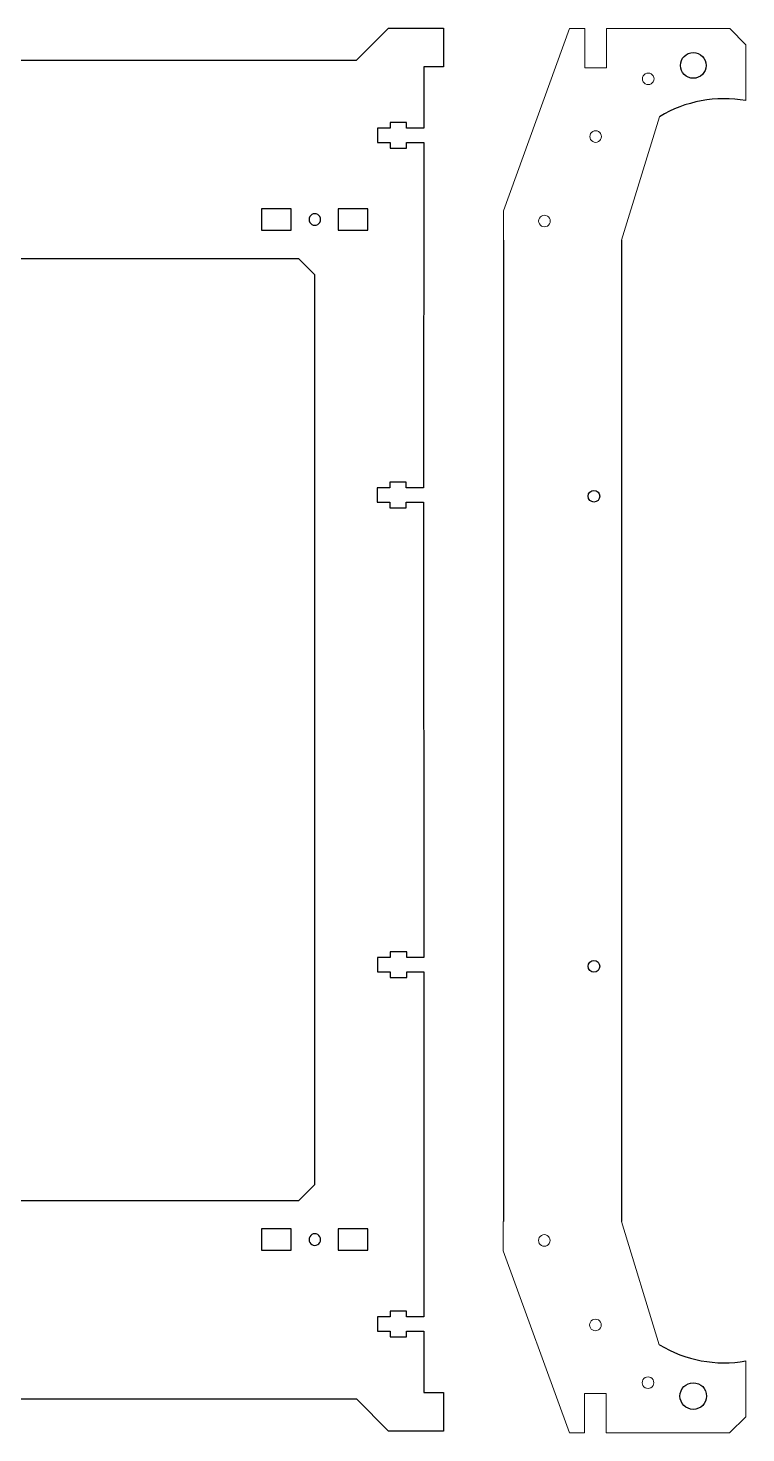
# Model space of a CAD drawing. Header units: millimetres. Extents: x 593 to 1057, y 82 to 518.
# Drawn here: x 833.7 to 1056.5, y 82.1 to 518.4 of the extents above; entities that cross this region are included whole.
import ezdxf

# ---------------------------------------------------------------- set-up
doc = ezdxf.new("R2010")
doc.units = ezdxf.units.MM
doc.header["$MEASUREMENT"] = 0
doc.layers.add('Layer 1', color=7, linetype='Continuous')

msp = doc.modelspace()

# ---------------------------------------------------------------- linework, layer by layer
for p, q in [((945.62, 518.44), (935.62, 508.44)), ((945.62, 518.44), (962.62, 518.44)), ((962.62, 518.44), (962.62, 506.44)), ((935.62, 508.33), (661.12, 508.33)), ((956.52, 506.44), (956.52, 487.34)), ((962.62, 506.44), (956.52, 506.44)), ((951.22, 489.14), (946.12, 489.14)), ((946.12, 489.14), (946.12, 487.34)), ((951.22, 487.34), (951.22, 489.14)), ((942.17, 487.34), (942.17, 482.94)), ((946.12, 487.34), (942.17, 487.34)), ((956.52, 487.34), (951.22, 487.34)), ((942.17, 482.94), (946.12, 482.94)), ((946.12, 482.94), (946.12, 481.14)), ((946.12, 481.14), (951.22, 481.14)), ((951.22, 481.14), (951.22, 482.94)), ((951.22, 482.94), (956.52, 482.94)), ((956.52, 482.94), (956.41, 375.61)), ((915.41, 462.29), (906.21, 462.29)), ((906.21, 462.29), (906.21, 455.69)), ((915.41, 455.69), (915.41, 462.29)), ((920.97, 459.46), (920.91, 458.99)), ((920.91, 458.99), (920.97, 458.53)), ((921.15, 459.89), (920.97, 459.46)), ((920.97, 458.53), (921.15, 458.09)), ((921.44, 460.27), (921.15, 459.89)), ((921.81, 460.55), (921.44, 460.27)), ((922.25, 460.73), (921.81, 460.55)), ((922.71, 460.79), (922.25, 460.73)), ((923.18, 460.73), (922.71, 460.79)), ((923.61, 460.55), (923.18, 460.73)), ((923.99, 460.27), (923.61, 460.55)), ((924.27, 459.89), (923.99, 460.27)), ((924.45, 459.46), (924.27, 459.89)), ((924.27, 458.09), (924.45, 458.53)), ((924.52, 458.99), (924.45, 459.46)), ((924.45, 458.53), (924.52, 458.99)), ((939.21, 462.29), (930.01, 462.29)), ((930.01, 462.29), (930.01, 455.69)), ((939.21, 455.69), (939.21, 462.29)), ((906.21, 455.69), (915.41, 455.69)), ((921.15, 458.09), (921.44, 457.72)), ((921.44, 457.72), (921.81, 457.43)), ((921.81, 457.43), (922.25, 457.25)), ((922.25, 457.25), (922.71, 457.19)), ((922.71, 457.19), (923.18, 457.25)), ((923.18, 457.25), (923.61, 457.43)), ((923.61, 457.43), (923.99, 457.72)), ((923.99, 457.72), (924.27, 458.09)), ((930.01, 455.69), (939.21, 455.69)), ((981.29, 452.61), (981.29, 147.81)), ((1017.96, 452.61), (1017.91, 147.8)), ((641.13, 446.88), (917.62, 446.88)), ((917.62, 446.88), (922.62, 441.92)), ((922.62, 441.92), (922.62, 159.17)), ((946.01, 375.61), (942.06, 375.61)), ((942.06, 375.61), (942.06, 371.21)), ((951.11, 377.41), (946.01, 377.41)), ((946.01, 377.41), (946.01, 375.61)), ((951.11, 375.61), (951.11, 377.41)), ((956.41, 375.61), (951.11, 375.61)), ((942.06, 371.21), (946.01, 371.21)), ((946.01, 371.21), (946.01, 369.41)), ((951.11, 369.41), (951.11, 371.21)), ((951.11, 371.21), (956.41, 371.21)), ((956.41, 371.21), (956.54, 229.76)), ((946.01, 369.41), (951.11, 369.41)), ((951.24, 231.56), (946.14, 231.56)), ((946.14, 231.56), (946.14, 229.76)), ((951.24, 229.76), (951.24, 231.56)), ((946.14, 229.76), (942.19, 229.76)), ((942.19, 229.76), (942.19, 225.36)), ((956.54, 229.76), (951.24, 229.76)), ((942.19, 225.36), (946.14, 225.36)), ((946.14, 225.36), (946.14, 223.56)), ((946.14, 223.56), (951.24, 223.56)), ((951.24, 223.56), (951.24, 225.36)), ((951.24, 225.36), (956.54, 225.36)), ((956.54, 225.36), (956.54, 118.17)), ((922.62, 159.17), (917.62, 154.17)), ((917.62, 154.17), (641.13, 154.17)), ((906.21, 145.47), (906.21, 138.87)), ((915.41, 145.47), (906.21, 145.47)), ((915.41, 138.87), (915.41, 145.47)), ((939.21, 145.47), (930.01, 145.47)), ((930.01, 145.47), (930.01, 138.87)), ((939.21, 138.87), (939.21, 145.47)), ((920.97, 142.64), (920.91, 142.17)), ((920.91, 142.17), (920.97, 141.7)), ((921.15, 143.07), (920.97, 142.64)), ((920.97, 141.7), (921.15, 141.27)), ((921.44, 143.44), (921.15, 143.07)), ((921.15, 141.27), (921.44, 140.9)), ((921.81, 143.73), (921.44, 143.44)), ((921.44, 140.9), (921.81, 140.61)), ((922.25, 143.91), (921.81, 143.73)), ((921.81, 140.61), (922.25, 140.43)), ((922.71, 143.97), (922.25, 143.91)), ((922.25, 140.43), (922.71, 140.37)), ((923.18, 143.91), (922.71, 143.97)), ((922.71, 140.37), (923.18, 140.43)), ((923.61, 143.73), (923.18, 143.91)), ((923.18, 140.43), (923.61, 140.61)), ((923.99, 143.44), (923.61, 143.73)), ((923.61, 140.61), (923.99, 140.9)), ((924.27, 143.07), (923.99, 143.44)), ((923.99, 140.9), (924.27, 141.27)), ((924.45, 142.64), (924.27, 143.07)), ((924.27, 141.27), (924.45, 141.7)), ((924.52, 142.17), (924.45, 142.64)), ((924.45, 141.7), (924.52, 142.17)), ((906.21, 138.87), (915.41, 138.87)), ((930.01, 138.87), (939.21, 138.87)), ((946.12, 118.17), (942.17, 118.17)), ((942.17, 118.17), (942.17, 113.77)), ((951.22, 119.97), (946.12, 119.97)), ((946.12, 119.97), (946.12, 118.17)), ((951.22, 118.17), (951.22, 119.97)), ((956.52, 118.17), (951.22, 118.17)), ((942.17, 113.77), (946.12, 113.77)), ((946.12, 113.77), (946.12, 111.97)), ((951.22, 111.97), (951.22, 113.77)), ((951.22, 113.77), (956.52, 113.77)), ((956.52, 113.77), (956.52, 94.67)), ((946.12, 111.97), (951.22, 111.97)), ((661.12, 92.67), (935.62, 92.67)), ((935.62, 92.67), (945.62, 82.67)), ((956.52, 94.67), (962.62, 94.67)), ((962.62, 94.67), (962.62, 82.67)), ((962.62, 82.67), (945.62, 82.67))]:
    msp.add_line(p, q)
for centre, radius in [((1040.21, 506.85), 3.99), ((1009.37, 373.04), 1.8), ((1009.37, 227.04), 1.8), ((1040.21, 93.57), 4.13)]:
    msp.add_circle(centre, radius)
for centre, start, end in [((1049.84, 457.52), 80.0955, 121.0642), ((1049.84, 142.89), 238.9358, 279.9045)]:
    msp.add_arc(centre, 39, start, end)
at = {"layer": 'Layer 1', "lineweight": 9}
for points in [[(981.29, 461.73), (981.29, 461.73), (1001.83, 518.28), (1001.83, 518.28)], [(1001.83, 518.28), (1001.83, 518.28), (1006.54, 518.28), (1006.54, 518.28)], [(1006.54, 518.28), (1006.54, 518.28), (1006.54, 506.06), (1006.54, 506.06)], [(1013.25, 506.06), (1013.25, 506.06), (1013.25, 518.28), (1013.25, 518.28)], [(1013.25, 518.28), (1013.25, 518.28), (1051.54, 518.28), (1051.54, 518.28)], [(1051.54, 518.28), (1051.54, 518.28), (1056.55, 513.27), (1056.55, 513.27)], [(1056.55, 495.94), (1056.55, 495.94), (1056.55, 513.27), (1056.55, 513.27)], [(1006.54, 506.06), (1006.54, 506.06), (1013.25, 506.06), (1013.25, 506.06)], [(1024.48, 503.15), (1024.48, 503.15), (1024.42, 502.69), (1024.42, 502.69)], [(1024.42, 502.69), (1024.42, 502.69), (1024.48, 502.22), (1024.48, 502.22)], [(1024.66, 503.59), (1024.66, 503.59), (1024.48, 503.15), (1024.48, 503.15)], [(1024.48, 502.22), (1024.48, 502.22), (1024.66, 501.79), (1024.66, 501.79)], [(1024.94, 503.96), (1024.94, 503.96), (1024.66, 503.59), (1024.66, 503.59)], [(1024.66, 501.79), (1024.66, 501.79), (1024.94, 501.41), (1024.94, 501.41)], [(1025.32, 504.25), (1025.32, 504.25), (1024.94, 503.96), (1024.94, 503.96)], [(1025.75, 504.43), (1025.75, 504.43), (1025.32, 504.25), (1025.32, 504.25)], [(1026.22, 504.49), (1026.22, 504.49), (1025.75, 504.43), (1025.75, 504.43)], [(1026.69, 504.43), (1026.69, 504.43), (1026.22, 504.49), (1026.22, 504.49)], [(1027.12, 504.25), (1027.12, 504.25), (1026.69, 504.43), (1026.69, 504.43)], [(1027.5, 503.96), (1027.5, 503.96), (1027.12, 504.25), (1027.12, 504.25)], [(1027.78, 503.59), (1027.78, 503.59), (1027.5, 503.96), (1027.5, 503.96)], [(1027.5, 501.41), (1027.5, 501.41), (1027.78, 501.79), (1027.78, 501.79)], [(1027.96, 503.15), (1027.96, 503.15), (1027.78, 503.59), (1027.78, 503.59)], [(1027.78, 501.79), (1027.78, 501.79), (1027.96, 502.22), (1027.96, 502.22)], [(1028.02, 502.69), (1028.02, 502.69), (1027.96, 503.15), (1027.96, 503.15)], [(1027.96, 502.22), (1027.96, 502.22), (1028.02, 502.69), (1028.02, 502.69)], [(1024.94, 501.41), (1024.94, 501.41), (1025.32, 501.13), (1025.32, 501.13)], [(1025.32, 501.13), (1025.32, 501.13), (1025.75, 500.95), (1025.75, 500.95)], [(1025.75, 500.95), (1025.75, 500.95), (1026.22, 500.88), (1026.22, 500.88)], [(1026.22, 500.88), (1026.22, 500.88), (1026.69, 500.95), (1026.69, 500.95)], [(1026.69, 500.95), (1026.69, 500.95), (1027.12, 501.13), (1027.12, 501.13)], [(1027.12, 501.13), (1027.12, 501.13), (1027.5, 501.41), (1027.5, 501.41)], [(1029.72, 490.93), (1029.72, 490.93), (1017.96, 452.61), (1017.96, 452.61)], [(1008.15, 485.23), (1008.15, 485.23), (1008.09, 484.76), (1008.09, 484.76)], [(1008.09, 484.76), (1008.09, 484.76), (1008.15, 484.29), (1008.15, 484.29)], [(1008.33, 485.66), (1008.33, 485.66), (1008.15, 485.23), (1008.15, 485.23)], [(1008.62, 486.04), (1008.62, 486.04), (1008.33, 485.66), (1008.33, 485.66)], [(1008.99, 486.32), (1008.99, 486.32), (1008.62, 486.04), (1008.62, 486.04)], [(1009.43, 486.5), (1009.43, 486.5), (1008.99, 486.32), (1008.99, 486.32)], [(1009.89, 486.57), (1009.89, 486.57), (1009.43, 486.5), (1009.43, 486.5)], [(1010.36, 486.5), (1010.36, 486.5), (1009.89, 486.57), (1009.89, 486.57)], [(1010.8, 486.32), (1010.8, 486.32), (1010.36, 486.5), (1010.36, 486.5)], [(1011.17, 486.04), (1011.17, 486.04), (1010.8, 486.32), (1010.8, 486.32)], [(1011.46, 485.66), (1011.46, 485.66), (1011.17, 486.04), (1011.17, 486.04)], [(1011.64, 485.23), (1011.64, 485.23), (1011.46, 485.66), (1011.46, 485.66)], [(1011.7, 484.76), (1011.7, 484.76), (1011.64, 485.23), (1011.64, 485.23)], [(1011.64, 484.29), (1011.64, 484.29), (1011.7, 484.76), (1011.7, 484.76)], [(1008.15, 484.29), (1008.15, 484.29), (1008.33, 483.86), (1008.33, 483.86)], [(1008.33, 483.86), (1008.33, 483.86), (1008.62, 483.49), (1008.62, 483.49)], [(1008.62, 483.49), (1008.62, 483.49), (1008.99, 483.2), (1008.99, 483.2)], [(1008.99, 483.2), (1008.99, 483.2), (1009.43, 483.02), (1009.43, 483.02)], [(1009.43, 483.02), (1009.43, 483.02), (1009.89, 482.96), (1009.89, 482.96)], [(1009.89, 482.96), (1009.89, 482.96), (1010.36, 483.02), (1010.36, 483.02)], [(1010.36, 483.02), (1010.36, 483.02), (1010.8, 483.2), (1010.8, 483.2)], [(1010.8, 483.2), (1010.8, 483.2), (1011.17, 483.49), (1011.17, 483.49)], [(1011.17, 483.49), (1011.17, 483.49), (1011.46, 483.86), (1011.46, 483.86)], [(1011.46, 483.86), (1011.46, 483.86), (1011.64, 484.29), (1011.64, 484.29)], [(981.29, 452.61), (981.29, 452.61), (981.29, 461.73), (981.29, 461.73)], [(992.21, 458.52), (992.21, 458.52), (992.27, 458.99), (992.27, 458.99)], [(992.27, 458.05), (992.27, 458.05), (992.21, 458.52), (992.21, 458.52)], [(992.27, 458.99), (992.27, 458.99), (992.45, 459.42), (992.45, 459.42)], [(992.45, 459.42), (992.45, 459.42), (992.74, 459.8), (992.74, 459.8)], [(992.74, 459.8), (992.74, 459.8), (993.11, 460.08), (993.11, 460.08)], [(993.11, 460.08), (993.11, 460.08), (993.55, 460.26), (993.55, 460.26)], [(993.55, 460.26), (993.55, 460.26), (994.01, 460.32), (994.01, 460.32)], [(994.01, 460.32), (994.01, 460.32), (994.48, 460.26), (994.48, 460.26)], [(994.48, 460.26), (994.48, 460.26), (994.92, 460.08), (994.92, 460.08)], [(994.92, 460.08), (994.92, 460.08), (995.29, 459.8), (995.29, 459.8)], [(995.29, 459.8), (995.29, 459.8), (995.58, 459.42), (995.58, 459.42)], [(995.58, 459.42), (995.58, 459.42), (995.76, 458.99), (995.76, 458.99)], [(995.76, 458.99), (995.76, 458.99), (995.82, 458.52), (995.82, 458.52)], [(995.82, 458.52), (995.82, 458.52), (995.76, 458.05), (995.76, 458.05)], [(992.45, 457.62), (992.45, 457.62), (992.27, 458.05), (992.27, 458.05)], [(992.74, 457.24), (992.74, 457.24), (992.45, 457.62), (992.45, 457.62)], [(993.11, 456.96), (993.11, 456.96), (992.74, 457.24), (992.74, 457.24)], [(993.55, 456.78), (993.55, 456.78), (993.11, 456.96), (993.11, 456.96)], [(994.01, 456.72), (994.01, 456.72), (993.55, 456.78), (993.55, 456.78)], [(994.48, 456.78), (994.48, 456.78), (994.01, 456.72), (994.01, 456.72)], [(994.92, 456.96), (994.92, 456.96), (994.48, 456.78), (994.48, 456.78)], [(995.29, 457.24), (995.29, 457.24), (994.92, 456.96), (994.92, 456.96)], [(995.58, 457.62), (995.58, 457.62), (995.29, 457.24), (995.29, 457.24)], [(995.76, 458.05), (995.76, 458.05), (995.58, 457.62), (995.58, 457.62)], [(981.23, 147.81), (981.23, 147.81), (981.23, 138.69), (981.23, 138.69)], [(1029.66, 109.49), (1029.66, 109.49), (1017.91, 147.8), (1017.91, 147.8)], [(992.22, 142.36), (992.22, 142.36), (992.15, 141.89), (992.15, 141.89)], [(992.15, 141.89), (992.15, 141.89), (992.22, 141.43), (992.22, 141.43)], [(992.4, 142.8), (992.4, 142.8), (992.22, 142.36), (992.22, 142.36)], [(992.22, 141.43), (992.22, 141.43), (992.4, 140.99), (992.4, 140.99)], [(992.68, 143.17), (992.68, 143.17), (992.4, 142.8), (992.4, 142.8)], [(992.4, 140.99), (992.4, 140.99), (992.68, 140.62), (992.68, 140.62)], [(993.06, 143.46), (993.06, 143.46), (992.68, 143.17), (992.68, 143.17)], [(992.68, 140.62), (992.68, 140.62), (993.06, 140.33), (993.06, 140.33)], [(993.49, 143.64), (993.49, 143.64), (993.06, 143.46), (993.06, 143.46)], [(993.06, 140.33), (993.06, 140.33), (993.49, 140.15), (993.49, 140.15)], [(993.96, 143.7), (993.96, 143.7), (993.49, 143.64), (993.49, 143.64)], [(993.49, 140.15), (993.49, 140.15), (993.96, 140.09), (993.96, 140.09)], [(994.42, 143.64), (994.42, 143.64), (993.96, 143.7), (993.96, 143.7)], [(993.96, 140.09), (993.96, 140.09), (994.42, 140.15), (994.42, 140.15)], [(994.86, 143.46), (994.86, 143.46), (994.42, 143.64), (994.42, 143.64)], [(994.42, 140.15), (994.42, 140.15), (994.86, 140.33), (994.86, 140.33)], [(995.23, 143.17), (995.23, 143.17), (994.86, 143.46), (994.86, 143.46)], [(994.86, 140.33), (994.86, 140.33), (995.23, 140.62), (995.23, 140.62)], [(995.52, 142.8), (995.52, 142.8), (995.23, 143.17), (995.23, 143.17)], [(995.23, 140.62), (995.23, 140.62), (995.52, 140.99), (995.52, 140.99)], [(995.7, 142.36), (995.7, 142.36), (995.52, 142.8), (995.52, 142.8)], [(995.52, 140.99), (995.52, 140.99), (995.7, 141.43), (995.7, 141.43)], [(995.76, 141.89), (995.76, 141.89), (995.7, 142.36), (995.7, 142.36)], [(995.7, 141.43), (995.7, 141.43), (995.76, 141.89), (995.76, 141.89)], [(981.23, 138.69), (981.23, 138.69), (1001.77, 82.13), (1001.77, 82.13)], [(1008.03, 115.65), (1008.03, 115.65), (1008.1, 116.12), (1008.1, 116.12)], [(1008.1, 115.19), (1008.1, 115.19), (1008.03, 115.65), (1008.03, 115.65)], [(1008.1, 116.12), (1008.1, 116.12), (1008.28, 116.55), (1008.28, 116.55)], [(1008.28, 114.75), (1008.28, 114.75), (1008.1, 115.19), (1008.1, 115.19)], [(1008.28, 116.55), (1008.28, 116.55), (1008.56, 116.93), (1008.56, 116.93)], [(1008.56, 114.38), (1008.56, 114.38), (1008.28, 114.75), (1008.28, 114.75)], [(1008.56, 116.93), (1008.56, 116.93), (1008.94, 117.21), (1008.94, 117.21)], [(1008.94, 114.09), (1008.94, 114.09), (1008.56, 114.38), (1008.56, 114.38)], [(1008.94, 117.21), (1008.94, 117.21), (1009.37, 117.39), (1009.37, 117.39)], [(1009.37, 113.91), (1009.37, 113.91), (1008.94, 114.09), (1008.94, 114.09)], [(1009.37, 117.39), (1009.37, 117.39), (1009.84, 117.46), (1009.84, 117.46)], [(1009.84, 113.85), (1009.84, 113.85), (1009.37, 113.91), (1009.37, 113.91)], [(1009.84, 117.46), (1009.84, 117.46), (1010.3, 117.39), (1010.3, 117.39)], [(1010.3, 113.91), (1010.3, 113.91), (1009.84, 113.85), (1009.84, 113.85)], [(1010.3, 117.39), (1010.3, 117.39), (1010.74, 117.21), (1010.74, 117.21)], [(1010.74, 114.09), (1010.74, 114.09), (1010.3, 113.91), (1010.3, 113.91)], [(1010.74, 117.21), (1010.74, 117.21), (1011.11, 116.93), (1011.11, 116.93)], [(1011.11, 114.38), (1011.11, 114.38), (1010.74, 114.09), (1010.74, 114.09)], [(1011.11, 116.93), (1011.11, 116.93), (1011.4, 116.55), (1011.4, 116.55)], [(1011.4, 114.75), (1011.4, 114.75), (1011.11, 114.38), (1011.11, 114.38)], [(1011.4, 116.55), (1011.4, 116.55), (1011.58, 116.12), (1011.58, 116.12)], [(1011.58, 115.19), (1011.58, 115.19), (1011.4, 114.75), (1011.4, 114.75)], [(1011.58, 116.12), (1011.58, 116.12), (1011.64, 115.65), (1011.64, 115.65)], [(1011.64, 115.65), (1011.64, 115.65), (1011.58, 115.19), (1011.58, 115.19)], [(1056.49, 104.48), (1056.49, 104.48), (1056.49, 87.14), (1056.49, 87.14)], [(1024.36, 97.73), (1024.36, 97.73), (1024.42, 98.19), (1024.42, 98.19)], [(1024.42, 97.26), (1024.42, 97.26), (1024.36, 97.73), (1024.36, 97.73)], [(1024.42, 98.19), (1024.42, 98.19), (1024.6, 98.63), (1024.6, 98.63)], [(1024.6, 96.82), (1024.6, 96.82), (1024.42, 97.26), (1024.42, 97.26)], [(1024.6, 98.63), (1024.6, 98.63), (1024.89, 99), (1024.89, 99)], [(1024.89, 96.45), (1024.89, 96.45), (1024.6, 96.82), (1024.6, 96.82)], [(1024.89, 99), (1024.89, 99), (1025.26, 99.29), (1025.26, 99.29)], [(1025.26, 96.16), (1025.26, 96.16), (1024.89, 96.45), (1024.89, 96.45)], [(1025.26, 99.29), (1025.26, 99.29), (1025.7, 99.47), (1025.7, 99.47)], [(1025.7, 95.98), (1025.7, 95.98), (1025.26, 96.16), (1025.26, 96.16)], [(1025.7, 99.47), (1025.7, 99.47), (1026.16, 99.53), (1026.16, 99.53)], [(1026.16, 99.53), (1026.16, 99.53), (1026.63, 99.47), (1026.63, 99.47)], [(1026.63, 99.47), (1026.63, 99.47), (1027.06, 99.29), (1027.06, 99.29)], [(1027.06, 96.16), (1027.06, 96.16), (1026.63, 95.98), (1026.63, 95.98)], [(1027.06, 99.29), (1027.06, 99.29), (1027.44, 99), (1027.44, 99)], [(1027.44, 96.45), (1027.44, 96.45), (1027.06, 96.16), (1027.06, 96.16)], [(1027.44, 99), (1027.44, 99), (1027.72, 98.63), (1027.72, 98.63)], [(1027.72, 96.82), (1027.72, 96.82), (1027.44, 96.45), (1027.44, 96.45)], [(1027.72, 98.63), (1027.72, 98.63), (1027.91, 98.19), (1027.91, 98.19)], [(1027.91, 97.26), (1027.91, 97.26), (1027.72, 96.82), (1027.72, 96.82)], [(1027.91, 98.19), (1027.91, 98.19), (1027.97, 97.73), (1027.97, 97.73)], [(1027.97, 97.73), (1027.97, 97.73), (1027.91, 97.26), (1027.91, 97.26)], [(1006.48, 82.13), (1006.48, 82.13), (1006.48, 94.35), (1006.48, 94.35)], [(1006.48, 94.35), (1006.48, 94.35), (1013.2, 94.35), (1013.2, 94.35)], [(1013.2, 94.35), (1013.2, 94.35), (1013.2, 82.13), (1013.2, 82.13)], [(1026.16, 95.92), (1026.16, 95.92), (1025.7, 95.98), (1025.7, 95.98)], [(1026.63, 95.98), (1026.63, 95.98), (1026.16, 95.92), (1026.16, 95.92)], [(1051.48, 82.13), (1051.48, 82.13), (1056.49, 87.14), (1056.49, 87.14)], [(1001.77, 82.13), (1001.77, 82.13), (1006.48, 82.13), (1006.48, 82.13)], [(1013.2, 82.13), (1013.2, 82.13), (1051.48, 82.13), (1051.48, 82.13)]]:
    msp.add_open_spline(points, degree=3, dxfattribs=at)
at = {"layer": 'Layer 1', "lineweight": 18}
msp.add_open_spline([(1029.66, 109.49), (1029.66, 109.49), (1029.69, 109.48), (1029.75, 109.47)], degree=3, dxfattribs=at)

doc.saveas('drawing.dxf')
